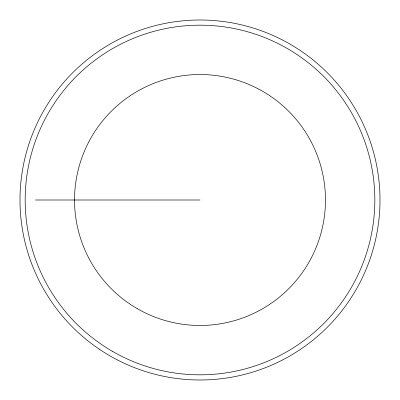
<?xml version="1.0" encoding="UTF-8"?>
<svg xmlns="http://www.w3.org/2000/svg" width="400" height="400" viewBox="0 0 400 400"><rect width="100%" height="100%" fill="white"/><g stroke="black" fill="none" stroke-linecap="round" stroke-linejoin="round"><path stroke-width="0.6" d="M35.5 200L200 200M137.27 308.655A125.465 125.465 0 0 0 325.465 200A125.465 125.465 0 0 0 137.27 91.345A125.465 125.465 0 0 0 137.27 308.655M99.11 349.065A180 180 0 0 0 379.54 212.84A180 180 0 0 0 121.35 38.09A180 180 0 0 0 99.11 349.065M112.585 351.41A174.835 174.835 0 0 0 374.835 200A174.835 174.835 0 0 0 112.585 48.59A174.835 174.835 0 0 0 112.585 351.41"/></g></svg>
